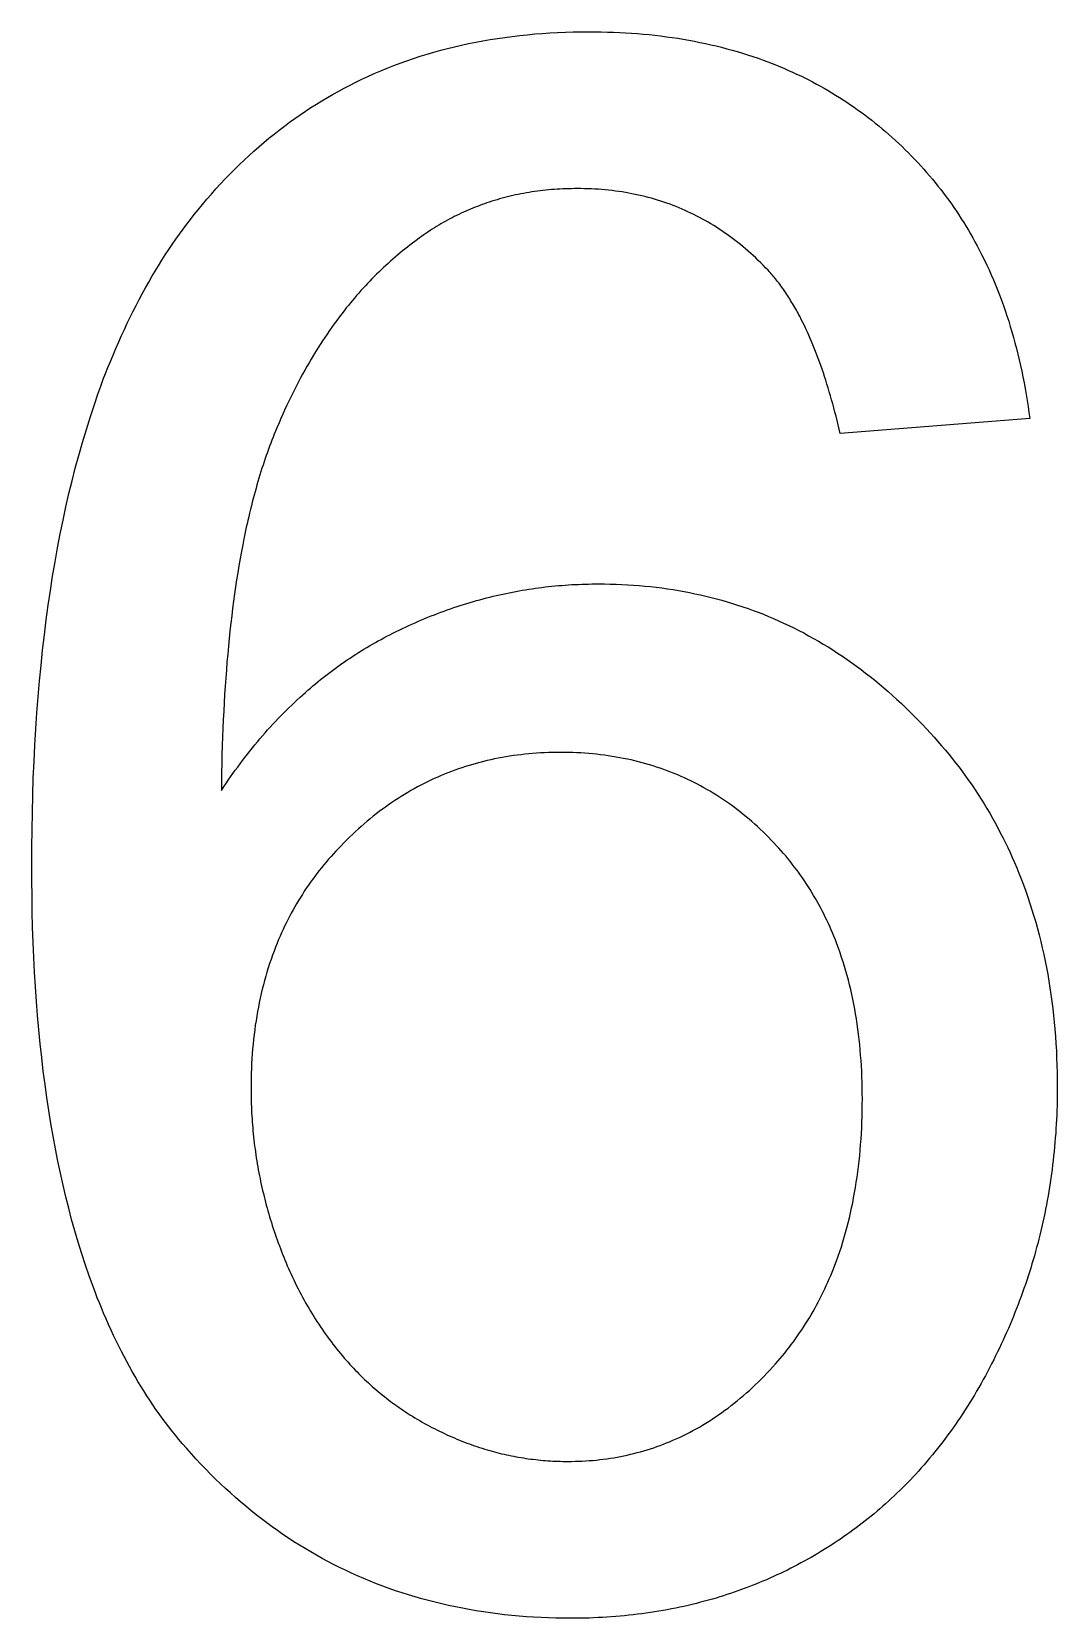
# Model space of a CAD drawing. Extents: x -140 to 139, y -60 to 60.
# Drawn here: x -26.765 to -24.784, y -31.21 to -28.147 of the extents above; entities that cross this region are included whole.
import ezdxf

# ---------------------------------------------------------------- set-up
doc = ezdxf.new("R2010")
doc.units = 0
doc.layers.add('ENGRAVE', color=5, linetype='Continuous')

msp = doc.modelspace()

# ---------------------------------------------------------------- linework, layer by layer
at = {"layer": 'ENGRAVE', "color": 5}
for points in [[(-26.4437, -28.4905), (-26.4352, -28.4803), (-26.4266, -28.4701), (-26.4179, -28.4601), (-26.4092, -28.4502), (-26.4003, -28.4405), (-26.3914, -28.431), (-26.3823, -28.4216), (-26.3732, -28.4124), (-26.364, -28.4034), (-26.3547, -28.3945), (-26.3453, -28.3858), (-26.3358, -28.3772), (-26.3262, -28.3688), (-26.3165, -28.3605), (-26.3068, -28.3524), (-26.297, -28.3444), (-26.287, -28.3366), (-26.277, -28.329), (-26.2669, -28.3215), (-26.2567, -28.3142), (-26.2465, -28.307), (-26.2361, -28.3), (-26.2256, -28.2932), (-26.2151, -28.2865), (-26.2044, -28.2799), (-26.1936, -28.2735), (-26.1828, -28.2673), (-26.172, -28.2613), (-26.1612, -28.2554), (-26.1502, -28.2497), (-26.139, -28.2441), (-26.1275, -28.2385), (-26.1156, -28.233), (-26.1034, -28.2275), (-26.0909, -28.2222), (-26.0783, -28.217), (-26.0657, -28.212), (-26.0531, -28.2073), (-26.0404, -28.2027), (-26.0275, -28.1983), (-26.0146, -28.1941), (-26.0015, -28.1901), (-25.9884, -28.1862), (-25.9751, -28.1825), (-25.9617, -28.179), (-25.9483, -28.1757), (-25.9347, -28.1726), (-25.9211, -28.1696), (-25.9073, -28.1668), (-25.8934, -28.1642), (-25.8794, -28.1618), (-25.8654, -28.1596), (-25.8512, -28.1575), (-25.8369, -28.1556), (-25.8225, -28.1539), (-25.8081, -28.1524), (-25.7935, -28.151), (-25.7788, -28.1499), (-25.7641, -28.1489), (-25.7492, -28.1481), (-25.7341, -28.1475), (-25.719, -28.1471), (-25.7038, -28.1469), (-25.6886, -28.1467)], [(-25.6886, -28.1467), (-25.6767, -28.1468), (-25.6649, -28.147), (-25.653, -28.1472), (-25.6413, -28.1476), (-25.6296, -28.1481), (-25.6181, -28.1487), (-25.6066, -28.1494), (-25.5952, -28.1503), (-25.5838, -28.1513), (-25.5726, -28.1523), (-25.5613, -28.1535), (-25.5502, -28.1548), (-25.5392, -28.1563), (-25.5282, -28.1578), (-25.5173, -28.1594), (-25.5065, -28.1612), (-25.4957, -28.1631), (-25.485, -28.1651), (-25.4744, -28.1672), (-25.4639, -28.1694), (-25.4534, -28.1717), (-25.443, -28.1742), (-25.4327, -28.1767), (-25.4225, -28.1794), (-25.4123, -28.1821), (-25.4023, -28.185), (-25.3923, -28.188), (-25.3822, -28.1912), (-25.3721, -28.1945), (-25.3621, -28.1979), (-25.3524, -28.2014), (-25.3432, -28.2048), (-25.3346, -28.2081), (-25.3265, -28.2113), (-25.3187, -28.2145), (-25.311, -28.2178), (-25.3032, -28.2212), (-25.2953, -28.2247), (-25.2875, -28.2283), (-25.2797, -28.2321), (-25.2719, -28.2358), (-25.2643, -28.2397), (-25.2567, -28.2436), (-25.2492, -28.2476), (-25.2417, -28.2517), (-25.2343, -28.2559), (-25.2269, -28.2602), (-25.2195, -28.2645), (-25.2123, -28.269), (-25.205, -28.2735), (-25.1979, -28.2781), (-25.1908, -28.2827), (-25.1837, -28.2875), (-25.1767, -28.2923), (-25.1697, -28.2972), (-25.1628, -28.3022), (-25.156, -28.3073), (-25.1492, -28.3125), (-25.1424, -28.3177), (-25.1357, -28.323), (-25.1291, -28.3285), (-25.1225, -28.334), (-25.116, -28.3396), (-25.1095, -28.3452)], [(-25.1095, -28.3452), (-25.103, -28.351), (-25.0966, -28.3568), (-25.0902, -28.3626), (-25.0839, -28.3685), (-25.0777, -28.3745), (-25.0716, -28.3806), (-25.0655, -28.3867), (-25.0596, -28.3929), (-25.0537, -28.3992), (-25.0478, -28.4055), (-25.0421, -28.4119), (-25.0364, -28.4183), (-25.0308, -28.4248), (-25.0253, -28.4314), (-25.0198, -28.438), (-25.0145, -28.4447), (-25.0092, -28.4515), (-25.0039, -28.4583), (-24.9988, -28.4652), (-24.9937, -28.4721), (-24.9887, -28.4791), (-24.9838, -28.4861), (-24.979, -28.4933), (-24.9742, -28.5005), (-24.9695, -28.5078), (-24.9648, -28.5152), (-24.9603, -28.5226), (-24.9559, -28.5299), (-24.9516, -28.5372), (-24.9474, -28.5446), (-24.9431, -28.5522), (-24.9388, -28.5603), (-24.9342, -28.569), (-24.9296, -28.5782), (-24.9249, -28.5876), (-24.9203, -28.5972), (-24.9159, -28.6067), (-24.9116, -28.6162), (-24.9075, -28.6258), (-24.9035, -28.6354), (-24.8996, -28.6451), (-24.8957, -28.655), (-24.892, -28.6649), (-24.8883, -28.675), (-24.8848, -28.6851), (-24.8814, -28.6953), (-24.878, -28.7056), (-24.8748, -28.7159), (-24.8717, -28.7264), (-24.8687, -28.7369), (-24.8658, -28.7476), (-24.863, -28.7583), (-24.8603, -28.7691), (-24.8577, -28.78), (-24.8552, -28.791), (-24.8528, -28.802), (-24.8505, -28.8132), (-24.8483, -28.8244), (-24.8462, -28.8357), (-24.8442, -28.8471), (-24.8424, -28.8586), (-24.8406, -28.8702), (-24.839, -28.8819), (-24.8373, -28.8936)], [(-25.7111, -28.4495), (-25.7168, -28.4496), (-25.7224, -28.4497), (-25.728, -28.4498), (-25.7336, -28.4499), (-25.7392, -28.4502), (-25.7447, -28.4504), (-25.7503, -28.4508), (-25.7558, -28.4512), (-25.7613, -28.4516), (-25.7667, -28.4521), (-25.7721, -28.4526), (-25.7776, -28.4532), (-25.783, -28.4538), (-25.7883, -28.4545), (-25.7937, -28.4553), (-25.799, -28.4561), (-25.8043, -28.4569), (-25.8096, -28.4578), (-25.8148, -28.4587), (-25.8201, -28.4597), (-25.8253, -28.4608), (-25.8305, -28.4619), (-25.8357, -28.463), (-25.8408, -28.4642), (-25.8459, -28.4655), (-25.851, -28.4668), (-25.8561, -28.4681), (-25.8612, -28.4695), (-25.8662, -28.471), (-25.8713, -28.4725), (-25.8763, -28.4741), (-25.8812, -28.4756), (-25.8859, -28.4772), (-25.8905, -28.4788), (-25.8951, -28.4805), (-25.8996, -28.4821), (-25.9042, -28.4839), (-25.9087, -28.4856), (-25.9133, -28.4875), (-25.9178, -28.4893), (-25.9223, -28.4913), (-25.9268, -28.4932), (-25.9312, -28.4952), (-25.9356, -28.4973), (-25.94, -28.4994), (-25.9444, -28.5015), (-25.9488, -28.5037), (-25.9532, -28.5059), (-25.9575, -28.5082), (-25.9618, -28.5105), (-25.9661, -28.5129), (-25.9704, -28.5153), (-25.9746, -28.5178), (-25.9789, -28.5203), (-25.9831, -28.5228), (-25.9873, -28.5254), (-25.9915, -28.528), (-25.9956, -28.5307), (-25.9997, -28.5334), (-26.0039, -28.5362), (-26.0079, -28.539), (-26.012, -28.5419), (-26.0161, -28.5448), (-26.0201, -28.5477)], [(-25.3428, -28.6071), (-25.3475, -28.6023), (-25.3522, -28.5975), (-25.3569, -28.5928), (-25.3616, -28.5881), (-25.3664, -28.5835), (-25.3713, -28.579), (-25.3761, -28.5746), (-25.381, -28.5703), (-25.386, -28.5661), (-25.3909, -28.5619), (-25.3959, -28.5578), (-25.401, -28.5537), (-25.406, -28.5498), (-25.4112, -28.5459), (-25.4163, -28.5421), (-25.4215, -28.5384), (-25.4267, -28.5348), (-25.4319, -28.5312), (-25.4372, -28.5277), (-25.4425, -28.5243), (-25.4478, -28.5209), (-25.4532, -28.5177), (-25.4586, -28.5145), (-25.464, -28.5114), (-25.4695, -28.5083), (-25.475, -28.5054), (-25.4806, -28.5025), (-25.4861, -28.4997), (-25.4917, -28.497), (-25.4974, -28.4943), (-25.5031, -28.4918), (-25.5088, -28.4892), (-25.5146, -28.4868), (-25.5204, -28.4844), (-25.5262, -28.4822), (-25.5321, -28.4799), (-25.5381, -28.4778), (-25.544, -28.4757), (-25.55, -28.4738), (-25.5561, -28.4719), (-25.5621, -28.47), (-25.5682, -28.4683), (-25.5744, -28.4666), (-25.5805, -28.465), (-25.5867, -28.4635), (-25.593, -28.4621), (-25.5993, -28.4607), (-25.6056, -28.4595), (-25.6119, -28.4583), (-25.6183, -28.4571), (-25.6247, -28.4561), (-25.6311, -28.4551), (-25.6376, -28.4542), (-25.6441, -28.4534), (-25.6507, -28.4527), (-25.6572, -28.452), (-25.6639, -28.4514), (-25.6705, -28.4509), (-25.6772, -28.4505), (-25.6839, -28.4501), (-25.6907, -28.4499), (-25.6975, -28.4497), (-25.7043, -28.4496), (-25.7111, -28.4495)], [(-26.765, -29.7551), (-26.7647, -29.7213), (-26.7643, -29.6876), (-26.7638, -29.6541), (-26.763, -29.6209), (-26.7619, -29.5882), (-26.7606, -29.556), (-26.7589, -29.5241), (-26.757, -29.4926), (-26.7549, -29.4615), (-26.7525, -29.4307), (-26.7499, -29.4003), (-26.747, -29.3702), (-26.7439, -29.3406), (-26.7405, -29.3112), (-26.7369, -29.2823), (-26.7331, -29.2538), (-26.7289, -29.2256), (-26.7246, -29.1978), (-26.72, -29.1703), (-26.7151, -29.1432), (-26.7099, -29.1163), (-26.7045, -29.0899), (-26.6989, -29.0639), (-26.6931, -29.0385), (-26.6871, -29.0137), (-26.6809, -28.9891), (-26.6743, -28.9646), (-26.6671, -28.9397), (-26.6594, -28.9144), (-26.6516, -28.8897), (-26.644, -28.8667), (-26.6372, -28.8468), (-26.6315, -28.8308), (-26.6267, -28.8177), (-26.6222, -28.8063), (-26.6178, -28.7952), (-26.613, -28.7834), (-26.6078, -28.771), (-26.6025, -28.7583), (-26.597, -28.7456), (-26.5916, -28.7333), (-26.5861, -28.7213), (-26.5805, -28.7096), (-26.5749, -28.698), (-26.5692, -28.6865), (-26.5633, -28.6751), (-26.5574, -28.6637), (-26.5514, -28.6525), (-26.5453, -28.6414), (-26.5391, -28.6304), (-26.5329, -28.6196), (-26.5265, -28.6089), (-26.5201, -28.5984), (-26.5136, -28.5879), (-26.507, -28.5776), (-26.5003, -28.5674), (-26.4935, -28.5573), (-26.4867, -28.5474), (-26.4797, -28.5376), (-26.4727, -28.5279), (-26.4655, -28.5184), (-26.4583, -28.509), (-26.451, -28.4997), (-26.4437, -28.4905)], [(-26.0201, -28.5477), (-26.025, -28.5514), (-26.0298, -28.555), (-26.0346, -28.5587), (-26.0394, -28.5624), (-26.0442, -28.5662), (-26.0489, -28.57), (-26.0536, -28.5738), (-26.0583, -28.5778), (-26.063, -28.5817), (-26.0676, -28.5857), (-26.0722, -28.5898), (-26.0767, -28.5939), (-26.0812, -28.598), (-26.0857, -28.6022), (-26.0902, -28.6064), (-26.0946, -28.6107), (-26.099, -28.615), (-26.1034, -28.6194), (-26.1078, -28.6238), (-26.1121, -28.6283), (-26.1164, -28.6328), (-26.1206, -28.6373), (-26.1249, -28.642), (-26.1291, -28.6466), (-26.1333, -28.6514), (-26.1375, -28.6562), (-26.1416, -28.6609), (-26.1456, -28.6657), (-26.1495, -28.6704), (-26.1534, -28.6751), (-26.1575, -28.6801), (-26.1617, -28.6855), (-26.1662, -28.6914), (-26.171, -28.6976), (-26.1759, -28.7041), (-26.1807, -28.7107), (-26.1854, -28.7173), (-26.19, -28.7238), (-26.1946, -28.7304), (-26.199, -28.737), (-26.2035, -28.7438), (-26.2079, -28.7506), (-26.2123, -28.7575), (-26.2167, -28.7645), (-26.221, -28.7715), (-26.2252, -28.7786), (-26.2294, -28.7858), (-26.2336, -28.793), (-26.2377, -28.8003), (-26.2418, -28.8077), (-26.2458, -28.8151), (-26.2498, -28.8226), (-26.2538, -28.8302), (-26.2577, -28.8379), (-26.2615, -28.8456), (-26.2654, -28.8534), (-26.2691, -28.8612), (-26.2729, -28.8691), (-26.2766, -28.8771), (-26.2802, -28.8852), (-26.2838, -28.8934), (-26.2873, -28.9016), (-26.2908, -28.9099), (-26.2943, -28.9181)], [(-25.2036, -28.9222), (-25.2056, -28.9139), (-25.2075, -28.9055), (-25.2095, -28.8972), (-25.2115, -28.8891), (-25.2136, -28.881), (-25.2157, -28.873), (-25.2178, -28.8651), (-25.22, -28.8573), (-25.2222, -28.8496), (-25.2244, -28.842), (-25.2266, -28.8345), (-25.2289, -28.827), (-25.2312, -28.8197), (-25.2336, -28.8124), (-25.2359, -28.8053), (-25.2383, -28.7982), (-25.2408, -28.7912), (-25.2432, -28.7843), (-25.2457, -28.7775), (-25.2483, -28.7708), (-25.2508, -28.7642), (-25.2534, -28.7576), (-25.2561, -28.7512), (-25.2587, -28.7449), (-25.2613, -28.7387), (-25.264, -28.7326), (-25.2667, -28.7266), (-25.2696, -28.7204), (-25.2726, -28.7141), (-25.2756, -28.708), (-25.2785, -28.7023), (-25.281, -28.6974), (-25.2832, -28.6933), (-25.2849, -28.69), (-25.2865, -28.6871), (-25.2881, -28.6843), (-25.2898, -28.6812), (-25.2916, -28.6781), (-25.2935, -28.6749), (-25.2954, -28.6717), (-25.2973, -28.6686), (-25.2991, -28.6655), (-25.301, -28.6625), (-25.3028, -28.6596), (-25.3047, -28.6567), (-25.3066, -28.6538), (-25.3085, -28.6509), (-25.3105, -28.6481), (-25.3124, -28.6453), (-25.3144, -28.6425), (-25.3163, -28.6397), (-25.3183, -28.637), (-25.3203, -28.6344), (-25.3222, -28.6317), (-25.3242, -28.6291), (-25.3263, -28.6265), (-25.3283, -28.624), (-25.3303, -28.6215), (-25.3324, -28.619), (-25.3344, -28.6166), (-25.3365, -28.6142), (-25.3386, -28.6118), (-25.3407, -28.6094), (-25.3428, -28.6071)], [(-26.2943, -28.9181), (-26.2966, -28.9238), (-26.2989, -28.9295), (-26.3012, -28.9353), (-26.3034, -28.9411), (-26.3056, -28.9469), (-26.3078, -28.9528), (-26.3099, -28.9588), (-26.312, -28.9648), (-26.3141, -28.9709), (-26.3162, -28.9771), (-26.3182, -28.9833), (-26.3203, -28.9895), (-26.3222, -28.9958), (-26.3242, -29.0022), (-26.3262, -29.0086), (-26.3281, -29.0151), (-26.33, -29.0216), (-26.3318, -29.0282), (-26.3337, -29.0348), (-26.3355, -29.0415), (-26.3373, -29.0482), (-26.339, -29.0549), (-26.3407, -29.0618), (-26.3425, -29.0688), (-26.3442, -29.076), (-26.3459, -29.0832), (-26.3475, -29.0903), (-26.3491, -29.097), (-26.3505, -29.1033), (-26.3519, -29.1097), (-26.3534, -29.1171), (-26.3553, -29.126), (-26.3574, -29.1372), (-26.3599, -29.15), (-26.3624, -29.1637), (-26.3649, -29.1778), (-26.3672, -29.1915), (-26.3693, -29.205), (-26.3714, -29.2185), (-26.3733, -29.2321), (-26.3752, -29.2459), (-26.377, -29.2601), (-26.3788, -29.2744), (-26.3805, -29.2889), (-26.3821, -29.3036), (-26.3837, -29.3184), (-26.3852, -29.3333), (-26.3865, -29.3484), (-26.3879, -29.3636), (-26.3891, -29.3791), (-26.3903, -29.3947), (-26.3914, -29.4104), (-26.3924, -29.4263), (-26.3933, -29.4424), (-26.3942, -29.4586), (-26.395, -29.475), (-26.3957, -29.4915), (-26.3964, -29.5082), (-26.397, -29.5251), (-26.3975, -29.5421), (-26.3979, -29.5594), (-26.3982, -29.5768), (-26.3985, -29.5943), (-26.3987, -29.6119)], [(-24.8373, -28.8936), (-25.2036, -28.9222)], [(-26.0733, -29.3111), (-26.0672, -29.308), (-26.0611, -29.305), (-26.055, -29.302), (-26.0489, -29.299), (-26.0428, -29.2961), (-26.0367, -29.2933), (-26.0305, -29.2905), (-26.0244, -29.2878), (-26.0182, -29.2851), (-26.012, -29.2824), (-26.0058, -29.2798), (-25.9996, -29.2773), (-25.9934, -29.2748), (-25.9872, -29.2724), (-25.981, -29.27), (-25.9748, -29.2676), (-25.9686, -29.2653), (-25.9623, -29.2631), (-25.9561, -29.2609), (-25.9498, -29.2587), (-25.9435, -29.2566), (-25.9372, -29.2546), (-25.9309, -29.2526), (-25.9246, -29.2506), (-25.9183, -29.2487), (-25.912, -29.2469), (-25.9057, -29.2451), (-25.8993, -29.2433), (-25.893, -29.2416), (-25.8866, -29.2399), (-25.8802, -29.2383), (-25.8739, -29.2368), (-25.8676, -29.2353), (-25.8614, -29.2339), (-25.8552, -29.2325), (-25.8489, -29.2312), (-25.8427, -29.2299), (-25.8364, -29.2286), (-25.8301, -29.2275), (-25.8238, -29.2263), (-25.8175, -29.2252), (-25.8112, -29.2241), (-25.8049, -29.2231), (-25.7986, -29.2222), (-25.7922, -29.2213), (-25.7859, -29.2204), (-25.7795, -29.2196), (-25.7732, -29.2188), (-25.7668, -29.2181), (-25.7604, -29.2174), (-25.754, -29.2168), (-25.7476, -29.2162), (-25.7412, -29.2157), (-25.7348, -29.2152), (-25.7284, -29.2147), (-25.722, -29.2143), (-25.7155, -29.214), (-25.7091, -29.2137), (-25.7026, -29.2134), (-25.6961, -29.2132), (-25.6897, -29.2131), (-25.6832, -29.213), (-25.6767, -29.2129), (-25.6702, -29.2128)], [(-25.6702, -29.2128), (-25.6588, -29.213), (-25.6475, -29.2132), (-25.6362, -29.2135), (-25.625, -29.2139), (-25.6138, -29.2144), (-25.6027, -29.2151), (-25.5916, -29.216), (-25.5806, -29.217), (-25.5697, -29.2181), (-25.5588, -29.2194), (-25.5479, -29.2207), (-25.5371, -29.2222), (-25.5263, -29.2239), (-25.5157, -29.2256), (-25.505, -29.2275), (-25.4944, -29.2295), (-25.4839, -29.2317), (-25.4734, -29.234), (-25.463, -29.2364), (-25.4526, -29.2389), (-25.4423, -29.2416), (-25.432, -29.2444), (-25.4218, -29.2474), (-25.4116, -29.2504), (-25.4015, -29.2536), (-25.3915, -29.257), (-25.3814, -29.2604), (-25.3715, -29.264), (-25.3616, -29.2677), (-25.3518, -29.2715), (-25.342, -29.2755), (-25.3322, -29.2797), (-25.3224, -29.284), (-25.3126, -29.2884), (-25.3029, -29.293), (-25.2931, -29.2978), (-25.2835, -29.3026), (-25.2739, -29.3076), (-25.2644, -29.3128), (-25.2549, -29.318), (-25.2455, -29.3234), (-25.2361, -29.329), (-25.2268, -29.3346), (-25.2176, -29.3404), (-25.2084, -29.3464), (-25.1992, -29.3525), (-25.1901, -29.3587), (-25.1811, -29.365), (-25.1721, -29.3715), (-25.1632, -29.3781), (-25.1543, -29.3849), (-25.1455, -29.3918), (-25.1367, -29.3988), (-25.128, -29.406), (-25.1194, -29.4133), (-25.1108, -29.4207), (-25.1022, -29.4282), (-25.0937, -29.4359), (-25.0853, -29.4438), (-25.077, -29.4518), (-25.0687, -29.4599), (-25.0604, -29.4682), (-25.0522, -29.4766), (-25.044, -29.485)], [(-26.3987, -29.6119), (-26.3943, -29.6052), (-26.3898, -29.5986), (-26.3854, -29.5921), (-26.3809, -29.5855), (-26.3763, -29.5791), (-26.3718, -29.5727), (-26.3671, -29.5664), (-26.3625, -29.5601), (-26.3578, -29.5539), (-26.3531, -29.5478), (-26.3484, -29.5417), (-26.3436, -29.5356), (-26.3388, -29.5296), (-26.334, -29.5237), (-26.3291, -29.5179), (-26.3242, -29.512), (-26.3193, -29.5063), (-26.3143, -29.5006), (-26.3093, -29.4949), (-26.3043, -29.4894), (-26.2992, -29.4838), (-26.2941, -29.4784), (-26.289, -29.4729), (-26.2839, -29.4676), (-26.2787, -29.4623), (-26.2735, -29.4571), (-26.2683, -29.4519), (-26.2629, -29.4467), (-26.2575, -29.4416), (-26.2521, -29.4365), (-26.2467, -29.4315), (-26.2414, -29.4268), (-26.2364, -29.4223), (-26.2315, -29.418), (-26.2267, -29.4139), (-26.2219, -29.4098), (-26.217, -29.4057), (-26.212, -29.4016), (-26.2069, -29.3975), (-26.2019, -29.3935), (-26.1968, -29.3895), (-26.1917, -29.3856), (-26.1866, -29.3818), (-26.1815, -29.378), (-26.1763, -29.3742), (-26.1711, -29.3705), (-26.1659, -29.3668), (-26.1607, -29.3631), (-26.1554, -29.3595), (-26.1501, -29.356), (-26.1448, -29.3525), (-26.1395, -29.349), (-26.1341, -29.3456), (-26.1287, -29.3422), (-26.1233, -29.3389), (-26.1178, -29.3356), (-26.1124, -29.3324), (-26.1069, -29.3292), (-26.1013, -29.3261), (-26.0958, -29.323), (-26.0902, -29.32), (-26.0846, -29.317), (-26.079, -29.314), (-26.0733, -29.3111)], [(-25.044, -29.485), (-25.0366, -29.4929), (-25.0292, -29.5009), (-25.0218, -29.5089), (-25.0146, -29.517), (-25.0075, -29.5252), (-25.0006, -29.5334), (-24.9937, -29.5417), (-24.987, -29.5501), (-24.9804, -29.5585), (-24.9738, -29.567), (-24.9674, -29.5756), (-24.9611, -29.5843), (-24.9549, -29.593), (-24.9488, -29.6017), (-24.9429, -29.6106), (-24.937, -29.6195), (-24.9313, -29.6285), (-24.9256, -29.6375), (-24.9201, -29.6467), (-24.9147, -29.6558), (-24.9094, -29.6651), (-24.9042, -29.6744), (-24.8991, -29.6838), (-24.8941, -29.6933), (-24.8892, -29.7028), (-24.8844, -29.7125), (-24.8798, -29.7221), (-24.8753, -29.7317), (-24.871, -29.7413), (-24.8667, -29.7509), (-24.8625, -29.7609), (-24.8582, -29.7713), (-24.8539, -29.7824), (-24.8495, -29.7941), (-24.8451, -29.806), (-24.8409, -29.818), (-24.8368, -29.8301), (-24.833, -29.8421), (-24.8293, -29.8541), (-24.8258, -29.8662), (-24.8224, -29.8784), (-24.8192, -29.8907), (-24.816, -29.9032), (-24.8131, -29.9157), (-24.8102, -29.9284), (-24.8076, -29.9411), (-24.805, -29.9538), (-24.8026, -29.9667), (-24.8004, -29.9797), (-24.7983, -29.9927), (-24.7963, -30.0059), (-24.7945, -30.0191), (-24.7929, -30.0324), (-24.7914, -30.0459), (-24.79, -30.0594), (-24.7887, -30.0729), (-24.7876, -30.0866), (-24.7867, -30.1004), (-24.7859, -30.1142), (-24.7853, -30.1282), (-24.7848, -30.1423), (-24.7845, -30.1564), (-24.7843, -30.1706), (-24.7841, -30.1849)], [(-25.7439, -29.5382), (-25.7516, -29.5383), (-25.7593, -29.5384), (-25.7671, -29.5386), (-25.7747, -29.5389), (-25.7824, -29.5393), (-25.7899, -29.5398), (-25.7975, -29.5403), (-25.805, -29.541), (-25.8125, -29.5418), (-25.8199, -29.5426), (-25.8273, -29.5435), (-25.8347, -29.5445), (-25.842, -29.5456), (-25.8493, -29.5468), (-25.8566, -29.5481), (-25.8638, -29.5494), (-25.871, -29.5509), (-25.8781, -29.5524), (-25.8852, -29.554), (-25.8923, -29.5557), (-25.8993, -29.5575), (-25.9063, -29.5594), (-25.9133, -29.5614), (-25.9202, -29.5635), (-25.9271, -29.5656), (-25.934, -29.5678), (-25.9408, -29.5702), (-25.9475, -29.5726), (-25.9543, -29.5751), (-25.961, -29.5777), (-25.9677, -29.5803), (-25.9743, -29.5831), (-25.9809, -29.5859), (-25.9875, -29.5889), (-25.994, -29.5919), (-26.0005, -29.5951), (-26.007, -29.5983), (-26.0134, -29.6016), (-26.0198, -29.6049), (-26.0261, -29.6084), (-26.0325, -29.612), (-26.0387, -29.6156), (-26.045, -29.6194), (-26.0512, -29.6232), (-26.0573, -29.6271), (-26.0635, -29.6311), (-26.0696, -29.6352), (-26.0756, -29.6394), (-26.0816, -29.6437), (-26.0876, -29.648), (-26.0936, -29.6525), (-26.0995, -29.657), (-26.1053, -29.6616), (-26.1112, -29.6663), (-26.117, -29.6711), (-26.1227, -29.676), (-26.1285, -29.681), (-26.1341, -29.686), (-26.1398, -29.6912), (-26.1454, -29.6964), (-26.151, -29.7018), (-26.1565, -29.7073), (-26.162, -29.7128), (-26.1675, -29.7183)], [(-25.3264, -29.7183), (-25.3316, -29.7128), (-25.3367, -29.7074), (-25.3419, -29.7021), (-25.3472, -29.6968), (-25.3524, -29.6916), (-25.3578, -29.6865), (-25.3631, -29.6815), (-25.3686, -29.6766), (-25.374, -29.6718), (-25.3795, -29.6671), (-25.385, -29.6624), (-25.3906, -29.6579), (-25.3962, -29.6534), (-25.4019, -29.649), (-25.4076, -29.6447), (-25.4133, -29.6404), (-25.4191, -29.6363), (-25.4249, -29.6323), (-25.4308, -29.6283), (-25.4367, -29.6244), (-25.4426, -29.6206), (-25.4486, -29.6169), (-25.4547, -29.6133), (-25.4607, -29.6097), (-25.4668, -29.6063), (-25.473, -29.6029), (-25.4792, -29.5996), (-25.4854, -29.5964), (-25.4916, -29.5933), (-25.4979, -29.5903), (-25.5043, -29.5874), (-25.5107, -29.5845), (-25.5173, -29.5817), (-25.5239, -29.5789), (-25.5307, -29.5762), (-25.5374, -29.5736), (-25.5443, -29.5711), (-25.5511, -29.5688), (-25.558, -29.5664), (-25.5649, -29.5642), (-25.5718, -29.5621), (-25.5788, -29.5601), (-25.5859, -29.5581), (-25.593, -29.5563), (-25.6001, -29.5545), (-25.6073, -29.5528), (-25.6145, -29.5513), (-25.6218, -29.5498), (-25.6291, -29.5484), (-25.6364, -29.5471), (-25.6438, -29.5458), (-25.6513, -29.5447), (-25.6587, -29.5437), (-25.6663, -29.5427), (-25.6738, -29.5419), (-25.6814, -29.5411), (-25.6891, -29.5404), (-25.6968, -29.5398), (-25.7045, -29.5393), (-25.7123, -29.5389), (-25.7201, -29.5386), (-25.728, -29.5384), (-25.7359, -29.5383), (-25.7439, -29.5382)], [(-26.1675, -29.7183), (-26.1724, -29.7235), (-26.1773, -29.7287), (-26.1822, -29.7339), (-26.1869, -29.7392), (-26.1917, -29.7445), (-26.1963, -29.7499), (-26.2008, -29.7554), (-26.2053, -29.7608), (-26.2097, -29.7664), (-26.214, -29.772), (-26.2183, -29.7776), (-26.2224, -29.7833), (-26.2266, -29.789), (-26.2306, -29.7947), (-26.2346, -29.8005), (-26.2385, -29.8064), (-26.2423, -29.8123), (-26.246, -29.8183), (-26.2497, -29.8243), (-26.2533, -29.8303), (-26.2568, -29.8364), (-26.2603, -29.8425), (-26.2637, -29.8487), (-26.267, -29.855), (-26.2703, -29.8613), (-26.2735, -29.8677), (-26.2766, -29.874), (-26.2796, -29.8804), (-26.2824, -29.8866), (-26.2853, -29.893), (-26.2881, -29.8996), (-26.2909, -29.9065), (-26.2939, -29.914), (-26.2969, -29.9218), (-26.2999, -29.9298), (-26.3028, -29.938), (-26.3055, -29.9461), (-26.3081, -29.9542), (-26.3106, -29.9623), (-26.313, -29.9705), (-26.3153, -29.9788), (-26.3175, -29.9871), (-26.3197, -29.9955), (-26.3217, -30.004), (-26.3236, -30.0126), (-26.3254, -30.0212), (-26.3272, -30.0298), (-26.3288, -30.0385), (-26.3303, -30.0473), (-26.3317, -30.0562), (-26.3331, -30.0651), (-26.3343, -30.0741), (-26.3354, -30.0832), (-26.3365, -30.0923), (-26.3374, -30.1014), (-26.3383, -30.1107), (-26.339, -30.12), (-26.3397, -30.1293), (-26.3402, -30.1388), (-26.3406, -30.1483), (-26.3409, -30.1579), (-26.3411, -30.1675), (-26.3413, -30.1772), (-26.3414, -30.1869)], [(-25.1606, -30.2074), (-25.1608, -30.1966), (-25.1609, -30.1858), (-25.1611, -30.175), (-25.1615, -30.1644), (-25.1619, -30.1538), (-25.1625, -30.1434), (-25.1631, -30.133), (-25.1639, -30.1227), (-25.1648, -30.1125), (-25.1657, -30.1024), (-25.1668, -30.0923), (-25.168, -30.0823), (-25.1693, -30.0725), (-25.1706, -30.0627), (-25.1721, -30.0529), (-25.1737, -30.0433), (-25.1754, -30.0337), (-25.1772, -30.0243), (-25.179, -30.0149), (-25.181, -30.0055), (-25.1831, -29.9963), (-25.1853, -29.9871), (-25.1876, -29.9781), (-25.19, -29.9691), (-25.1925, -29.9603), (-25.195, -29.9515), (-25.1977, -29.9428), (-25.2006, -29.934), (-25.2036, -29.9251), (-25.2068, -29.9163), (-25.2099, -29.9079), (-25.2128, -29.9002), (-25.2156, -29.8931), (-25.2183, -29.8867), (-25.2209, -29.8806), (-25.2235, -29.8746), (-25.2263, -29.8685), (-25.2292, -29.8623), (-25.2322, -29.8561), (-25.2352, -29.8499), (-25.2383, -29.8438), (-25.2415, -29.8378), (-25.2447, -29.8318), (-25.2479, -29.826), (-25.2513, -29.8201), (-25.2547, -29.8143), (-25.2581, -29.8085), (-25.2616, -29.8028), (-25.2652, -29.7972), (-25.2689, -29.7915), (-25.2726, -29.786), (-25.2763, -29.7805), (-25.2802, -29.775), (-25.2841, -29.7696), (-25.288, -29.7643), (-25.292, -29.7589), (-25.2961, -29.7537), (-25.3002, -29.7485), (-25.3044, -29.7433), (-25.3087, -29.7382), (-25.3131, -29.7332), (-25.3175, -29.7282), (-25.3219, -29.7232), (-25.3264, -29.7183)], [(-26.4744, -30.8724), (-26.481, -30.8646), (-26.4875, -30.8566), (-26.4939, -30.8486), (-26.5003, -30.8405), (-26.5066, -30.8323), (-26.5129, -30.8239), (-26.519, -30.8154), (-26.525, -30.8068), (-26.531, -30.7981), (-26.5369, -30.7892), (-26.5428, -30.7803), (-26.5485, -30.7712), (-26.5542, -30.7621), (-26.5598, -30.7528), (-26.5654, -30.7434), (-26.5708, -30.7339), (-26.5762, -30.7242), (-26.5815, -30.7144), (-26.5867, -30.7046), (-26.5919, -30.6947), (-26.5969, -30.6847), (-26.6019, -30.6746), (-26.6068, -30.6642), (-26.6117, -30.6536), (-26.6167, -30.6427), (-26.6215, -30.6317), (-26.6261, -30.6209), (-26.6304, -30.6108), (-26.6344, -30.6012), (-26.6383, -30.5914), (-26.6427, -30.5801), (-26.6478, -30.5661), (-26.654, -30.5486), (-26.661, -30.5283), (-26.6682, -30.5064), (-26.6753, -30.484), (-26.6819, -30.462), (-26.6879, -30.4402), (-26.6936, -30.4185), (-26.6991, -30.3965), (-26.7044, -30.3739), (-26.7096, -30.3508), (-26.7145, -30.3273), (-26.7192, -30.3034), (-26.7237, -30.2792), (-26.728, -30.2547), (-26.7319, -30.2299), (-26.7357, -30.2047), (-26.7393, -30.1792), (-26.7426, -30.1534), (-26.7457, -30.1272), (-26.7485, -30.1006), (-26.7512, -30.0737), (-26.7536, -30.0465), (-26.7557, -30.0189), (-26.7577, -29.991), (-26.7594, -29.9627), (-26.7609, -29.9341), (-26.7622, -29.9052), (-26.7632, -29.8758), (-26.7639, -29.846), (-26.7644, -29.8159), (-26.7647, -29.7856), (-26.765, -29.7551)], [(-26.3414, -30.1869), (-26.3414, -30.1928), (-26.3413, -30.1987), (-26.3412, -30.2047), (-26.3411, -30.2106), (-26.3409, -30.2165), (-26.3407, -30.2223), (-26.3405, -30.2282), (-26.3402, -30.2341), (-26.3398, -30.24), (-26.3395, -30.2458), (-26.3391, -30.2517), (-26.3386, -30.2575), (-26.3381, -30.2633), (-26.3376, -30.2692), (-26.337, -30.275), (-26.3364, -30.2808), (-26.3358, -30.2866), (-26.3351, -30.2924), (-26.3344, -30.2982), (-26.3337, -30.3039), (-26.3329, -30.3097), (-26.332, -30.3155), (-26.3312, -30.3212), (-26.3302, -30.327), (-26.3293, -30.3327), (-26.3283, -30.3384), (-26.3273, -30.3441), (-26.3262, -30.3498), (-26.3251, -30.3555), (-26.324, -30.3612), (-26.3228, -30.3669), (-26.3216, -30.3726), (-26.3203, -30.3783), (-26.319, -30.384), (-26.3176, -30.3897), (-26.3163, -30.3954), (-26.3148, -30.4011), (-26.3134, -30.4067), (-26.3119, -30.4124), (-26.3103, -30.418), (-26.3088, -30.4237), (-26.3071, -30.4293), (-26.3055, -30.4349), (-26.3038, -30.4405), (-26.302, -30.4461), (-26.3003, -30.4517), (-26.2985, -30.4573), (-26.2966, -30.4629), (-26.2947, -30.4685), (-26.2928, -30.4741), (-26.2908, -30.4796), (-26.2888, -30.4852), (-26.2867, -30.4907), (-26.2846, -30.4962), (-26.2825, -30.5018), (-26.2803, -30.5073), (-26.2781, -30.5128), (-26.2759, -30.5183), (-26.2736, -30.5238), (-26.2713, -30.5293), (-26.2689, -30.5348), (-26.2665, -30.5402), (-26.264, -30.5457), (-26.2616, -30.5512)], [(-24.7841, -30.1849), (-24.7842, -30.1938), (-24.7843, -30.2028), (-24.7844, -30.2117), (-24.7846, -30.2206), (-24.7849, -30.2295), (-24.7852, -30.2384), (-24.7856, -30.2472), (-24.7861, -30.2561), (-24.7866, -30.2649), (-24.7872, -30.2737), (-24.7879, -30.2824), (-24.7886, -30.2912), (-24.7893, -30.2999), (-24.7902, -30.3086), (-24.7911, -30.3173), (-24.7921, -30.326), (-24.7931, -30.3347), (-24.7942, -30.3433), (-24.7953, -30.3519), (-24.7965, -30.3605), (-24.7978, -30.3691), (-24.7991, -30.3776), (-24.8005, -30.3862), (-24.802, -30.3947), (-24.8035, -30.4032), (-24.8051, -30.4116), (-24.8067, -30.4201), (-24.8084, -30.4286), (-24.8102, -30.437), (-24.8121, -30.4455), (-24.8139, -30.4538), (-24.8159, -30.4621), (-24.8178, -30.4703), (-24.8199, -30.4783), (-24.8219, -30.4863), (-24.824, -30.4942), (-24.8262, -30.5022), (-24.8284, -30.5101), (-24.8307, -30.5181), (-24.8331, -30.526), (-24.8355, -30.534), (-24.838, -30.5418), (-24.8405, -30.5497), (-24.8431, -30.5576), (-24.8457, -30.5654), (-24.8484, -30.5732), (-24.8512, -30.581), (-24.854, -30.5888), (-24.8568, -30.5966), (-24.8598, -30.6043), (-24.8628, -30.612), (-24.8658, -30.6197), (-24.8689, -30.6274), (-24.8721, -30.6351), (-24.8753, -30.6427), (-24.8786, -30.6504), (-24.8819, -30.658), (-24.8853, -30.6656), (-24.8888, -30.6732), (-24.8923, -30.6807), (-24.8959, -30.6883), (-24.8995, -30.6958), (-24.9032, -30.7033), (-24.9069, -30.7108)], [(-25.3284, -30.719), (-25.3239, -30.7137), (-25.3194, -30.7085), (-25.315, -30.7032), (-25.3106, -30.6979), (-25.3062, -30.6926), (-25.302, -30.6871), (-25.2978, -30.6816), (-25.2937, -30.6761), (-25.2896, -30.6705), (-25.2856, -30.6649), (-25.2817, -30.6592), (-25.2778, -30.6534), (-25.274, -30.6477), (-25.2703, -30.6418), (-25.2666, -30.6359), (-25.263, -30.63), (-25.2594, -30.624), (-25.2559, -30.6179), (-25.2525, -30.6118), (-25.2491, -30.6057), (-25.2458, -30.5995), (-25.2426, -30.5933), (-25.2394, -30.587), (-25.2363, -30.5806), (-25.2332, -30.5741), (-25.2302, -30.5676), (-25.2272, -30.5611), (-25.2244, -30.5547), (-25.2217, -30.5485), (-25.2191, -30.5421), (-25.2164, -30.5354), (-25.2136, -30.528), (-25.2106, -30.5199), (-25.2074, -30.5111), (-25.2043, -30.5019), (-25.2012, -30.4926), (-25.1983, -30.4834), (-25.1955, -30.4742), (-25.1929, -30.4651), (-25.1904, -30.4559), (-25.188, -30.4465), (-25.1857, -30.437), (-25.1835, -30.4274), (-25.1813, -30.4178), (-25.1793, -30.408), (-25.1774, -30.3982), (-25.1756, -30.3883), (-25.1739, -30.3784), (-25.1723, -30.3683), (-25.1708, -30.3582), (-25.1694, -30.3479), (-25.1681, -30.3376), (-25.1669, -30.3272), (-25.1658, -30.3167), (-25.1648, -30.3062), (-25.164, -30.2955), (-25.1632, -30.2848), (-25.1625, -30.274), (-25.1619, -30.2631), (-25.1615, -30.2521), (-25.1611, -30.241), (-25.1609, -30.2298), (-25.1608, -30.2186), (-25.1606, -30.2074)], [(-26.2616, -30.5512), (-26.2589, -30.5568), (-26.2561, -30.5625), (-26.2533, -30.5682), (-26.2505, -30.5738), (-26.2477, -30.5793), (-26.2448, -30.5848), (-26.2419, -30.5902), (-26.2389, -30.5956), (-26.2359, -30.601), (-26.2329, -30.6063), (-26.2298, -30.6116), (-26.2267, -30.6168), (-26.2236, -30.622), (-26.2204, -30.6271), (-26.2172, -30.6322), (-26.214, -30.6373), (-26.2107, -30.6423), (-26.2074, -30.6472), (-26.2041, -30.6521), (-26.2007, -30.657), (-26.1973, -30.6618), (-26.1938, -30.6666), (-26.1904, -30.6714), (-26.1869, -30.676), (-26.1833, -30.6807), (-26.1798, -30.6852), (-26.1762, -30.6898), (-26.1725, -30.6944), (-26.1687, -30.6989), (-26.1649, -30.7034), (-26.1612, -30.7078), (-26.1575, -30.712), (-26.154, -30.7159), (-26.1505, -30.7198), (-26.1471, -30.7235), (-26.1437, -30.7271), (-26.1402, -30.7308), (-26.1366, -30.7344), (-26.133, -30.7381), (-26.1294, -30.7417), (-26.1258, -30.7453), (-26.1221, -30.7488), (-26.1184, -30.7523), (-26.1147, -30.7557), (-26.1109, -30.7591), (-26.1072, -30.7625), (-26.1034, -30.7658), (-26.0995, -30.7691), (-26.0957, -30.7724), (-26.0918, -30.7756), (-26.0879, -30.7788), (-26.0839, -30.782), (-26.0799, -30.7851), (-26.0759, -30.7882), (-26.0719, -30.7913), (-26.0679, -30.7943), (-26.0638, -30.7973), (-26.0597, -30.8002), (-26.0555, -30.8032), (-26.0514, -30.806), (-26.0472, -30.8089), (-26.0429, -30.8117), (-26.0387, -30.8144), (-26.0344, -30.8172)], [(-25.7295, -30.9072), (-25.7226, -30.9071), (-25.7156, -30.907), (-25.7087, -30.9068), (-25.7017, -30.9066), (-25.6949, -30.9062), (-25.688, -30.9057), (-25.6812, -30.9052), (-25.6744, -30.9045), (-25.6677, -30.9038), (-25.661, -30.903), (-25.6543, -30.9021), (-25.6476, -30.9011), (-25.6409, -30.9001), (-25.6343, -30.8989), (-25.6278, -30.8977), (-25.6212, -30.8964), (-25.6147, -30.895), (-25.6082, -30.8935), (-25.6017, -30.8919), (-25.5953, -30.8902), (-25.5889, -30.8885), (-25.5826, -30.8867), (-25.5762, -30.8848), (-25.5699, -30.8828), (-25.5636, -30.8807), (-25.5573, -30.8785), (-25.5511, -30.8763), (-25.5449, -30.8739), (-25.5389, -30.8716), (-25.5328, -30.8691), (-25.5267, -30.8665), (-25.5205, -30.8638), (-25.5141, -30.8608), (-25.5076, -30.8578), (-25.501, -30.8545), (-25.4945, -30.8512), (-25.4881, -30.8478), (-25.4817, -30.8443), (-25.4754, -30.8408), (-25.4691, -30.8371), (-25.4629, -30.8333), (-25.4567, -30.8294), (-25.4505, -30.8254), (-25.4443, -30.8214), (-25.4382, -30.8172), (-25.4321, -30.8129), (-25.426, -30.8085), (-25.42, -30.8041), (-25.414, -30.7995), (-25.4081, -30.7948), (-25.4022, -30.79), (-25.3963, -30.7852), (-25.3905, -30.7802), (-25.3847, -30.7751), (-25.3789, -30.77), (-25.3731, -30.7647), (-25.3674, -30.7593), (-25.3617, -30.7539), (-25.3561, -30.7483), (-25.3505, -30.7426), (-25.345, -30.7368), (-25.3394, -30.7309), (-25.3339, -30.725), (-25.3284, -30.719)], [(-24.9069, -30.7108), (-24.9109, -30.7186), (-24.9149, -30.7263), (-24.9189, -30.734), (-24.923, -30.7417), (-24.9271, -30.7493), (-24.9313, -30.7568), (-24.9356, -30.7643), (-24.9399, -30.7717), (-24.9442, -30.779), (-24.9486, -30.7863), (-24.953, -30.7936), (-24.9575, -30.8007), (-24.9621, -30.8078), (-24.9666, -30.8149), (-24.9713, -30.8219), (-24.976, -30.8288), (-24.9807, -30.8357), (-24.9855, -30.8425), (-24.9903, -30.8492), (-24.9952, -30.8559), (-25.0001, -30.8626), (-25.0051, -30.8692), (-25.0101, -30.8757), (-25.0152, -30.8821), (-25.0203, -30.8885), (-25.0254, -30.8948), (-25.0306, -30.9011), (-25.0359, -30.9073), (-25.0413, -30.9136), (-25.0467, -30.9197), (-25.0522, -30.9258), (-25.0575, -30.9316), (-25.0627, -30.9372), (-25.0678, -30.9426), (-25.0729, -30.9479), (-25.078, -30.9531), (-25.0832, -30.9584), (-25.0885, -30.9636), (-25.0939, -30.9687), (-25.0993, -30.9739), (-25.1047, -30.9789), (-25.1101, -30.9839), (-25.1156, -30.9889), (-25.1211, -30.9938), (-25.1267, -30.9986), (-25.1323, -31.0034), (-25.138, -31.0082), (-25.1437, -31.0129), (-25.1494, -31.0175), (-25.1552, -31.0221), (-25.161, -31.0267), (-25.1669, -31.0312), (-25.1728, -31.0356), (-25.1787, -31.04), (-25.1847, -31.0443), (-25.1907, -31.0486), (-25.1968, -31.0529), (-25.2029, -31.0571), (-25.2091, -31.0612), (-25.2153, -31.0653), (-25.2215, -31.0693), (-25.2278, -31.0733), (-25.2341, -31.0772), (-25.2405, -31.0812)], [(-26.0344, -30.8172), (-26.0297, -30.82), (-26.025, -30.8229), (-26.0203, -30.8257), (-26.0156, -30.8285), (-26.0109, -30.8312), (-26.0061, -30.8338), (-26.0014, -30.8364), (-25.9966, -30.839), (-25.9919, -30.8415), (-25.9871, -30.8439), (-25.9823, -30.8464), (-25.9776, -30.8487), (-25.9728, -30.851), (-25.968, -30.8533), (-25.9632, -30.8556), (-25.9584, -30.8577), (-25.9535, -30.8599), (-25.9487, -30.862), (-25.9439, -30.864), (-25.939, -30.866), (-25.9342, -30.8679), (-25.9293, -30.8698), (-25.9245, -30.8717), (-25.9196, -30.8735), (-25.9147, -30.8752), (-25.9099, -30.877), (-25.905, -30.8786), (-25.9, -30.8802), (-25.8951, -30.8818), (-25.8901, -30.8834), (-25.8852, -30.8848), (-25.8804, -30.8862), (-25.8756, -30.8876), (-25.871, -30.8888), (-25.8664, -30.89), (-25.8619, -30.8912), (-25.8573, -30.8923), (-25.8526, -30.8934), (-25.8479, -30.8944), (-25.8433, -30.8954), (-25.8386, -30.8964), (-25.8339, -30.8973), (-25.8293, -30.8982), (-25.8246, -30.899), (-25.8199, -30.8998), (-25.8152, -30.9006), (-25.8105, -30.9013), (-25.8058, -30.902), (-25.8011, -30.9026), (-25.7963, -30.9032), (-25.7916, -30.9038), (-25.7869, -30.9043), (-25.7821, -30.9047), (-25.7774, -30.9052), (-25.7726, -30.9056), (-25.7679, -30.9059), (-25.7631, -30.9062), (-25.7583, -30.9065), (-25.7535, -30.9067), (-25.7488, -30.9069), (-25.744, -30.907), (-25.7392, -30.9071), (-25.7343, -30.9072), (-25.7295, -30.9072)], [(-25.7234, -31.2101), (-25.7379, -31.2099), (-25.7524, -31.2096), (-25.7669, -31.2093), (-25.7812, -31.2087), (-25.7955, -31.208), (-25.8096, -31.2071), (-25.8237, -31.2059), (-25.8377, -31.2046), (-25.8516, -31.2032), (-25.8654, -31.2016), (-25.8791, -31.1998), (-25.8927, -31.1978), (-25.9063, -31.1957), (-25.9198, -31.1934), (-25.9332, -31.1909), (-25.9464, -31.1883), (-25.9597, -31.1855), (-25.9728, -31.1825), (-25.9858, -31.1793), (-25.9988, -31.176), (-26.0117, -31.1725), (-26.0244, -31.1689), (-26.0371, -31.165), (-26.0497, -31.161), (-26.0623, -31.1569), (-26.0747, -31.1525), (-26.087, -31.148), (-26.0993, -31.1433), (-26.1116, -31.1384), (-26.1237, -31.1334), (-26.1357, -31.1282), (-26.1476, -31.1229), (-26.1591, -31.1175), (-26.1705, -31.112), (-26.1818, -31.1063), (-26.1929, -31.1005), (-26.204, -31.0945), (-26.2151, -31.0884), (-26.2261, -31.0821), (-26.237, -31.0756), (-26.2478, -31.0689), (-26.2585, -31.0622), (-26.2692, -31.0552), (-26.2798, -31.0481), (-26.2903, -31.0408), (-26.3007, -31.0334), (-26.311, -31.0258), (-26.3213, -31.0181), (-26.3314, -31.0102), (-26.3415, -31.0021), (-26.3515, -30.9939), (-26.3615, -30.9855), (-26.3713, -30.9769), (-26.3811, -30.9682), (-26.3908, -30.9594), (-26.4004, -30.9504), (-26.4099, -30.9412), (-26.4194, -30.9319), (-26.4288, -30.9224), (-26.4381, -30.9127), (-26.4472, -30.9028), (-26.4563, -30.8928), (-26.4654, -30.8826), (-26.4744, -30.8724)], [(-25.2405, -31.0812), (-25.2469, -31.085), (-25.2533, -31.0887), (-25.2597, -31.0925), (-25.2662, -31.0962), (-25.2727, -31.0998), (-25.2792, -31.1033), (-25.2857, -31.1068), (-25.2923, -31.1102), (-25.2989, -31.1136), (-25.3055, -31.1169), (-25.3122, -31.1202), (-25.3188, -31.1234), (-25.3255, -31.1265), (-25.3323, -31.1296), (-25.339, -31.1326), (-25.3458, -31.1356), (-25.3526, -31.1385), (-25.3594, -31.1413), (-25.3663, -31.1441), (-25.3732, -31.1469), (-25.38, -31.1495), (-25.387, -31.1522), (-25.3939, -31.1547), (-25.4009, -31.1572), (-25.408, -31.1597), (-25.415, -31.1621), (-25.4221, -31.1644), (-25.4291, -31.1667), (-25.4361, -31.1688), (-25.4432, -31.171), (-25.4503, -31.1731), (-25.4577, -31.1752), (-25.4654, -31.1773), (-25.4732, -31.1793), (-25.4812, -31.1814), (-25.4892, -31.1834), (-25.4972, -31.1852), (-25.5052, -31.1871), (-25.5132, -31.1888), (-25.5212, -31.1904), (-25.5293, -31.192), (-25.5374, -31.1936), (-25.5455, -31.1951), (-25.5537, -31.1965), (-25.5619, -31.1978), (-25.5701, -31.199), (-25.5784, -31.2002), (-25.5867, -31.2014), (-25.595, -31.2024), (-25.6033, -31.2034), (-25.6117, -31.2043), (-25.6201, -31.2052), (-25.6286, -31.206), (-25.637, -31.2067), (-25.6455, -31.2073), (-25.6541, -31.2079), (-25.6626, -31.2084), (-25.6712, -31.2089), (-25.6798, -31.2093), (-25.6885, -31.2096), (-25.6972, -31.2098), (-25.7059, -31.2099), (-25.7146, -31.21), (-25.7234, -31.2101)]]:
    msp.add_lwpolyline(points, dxfattribs=at)

doc.saveas('drawing.dxf')
